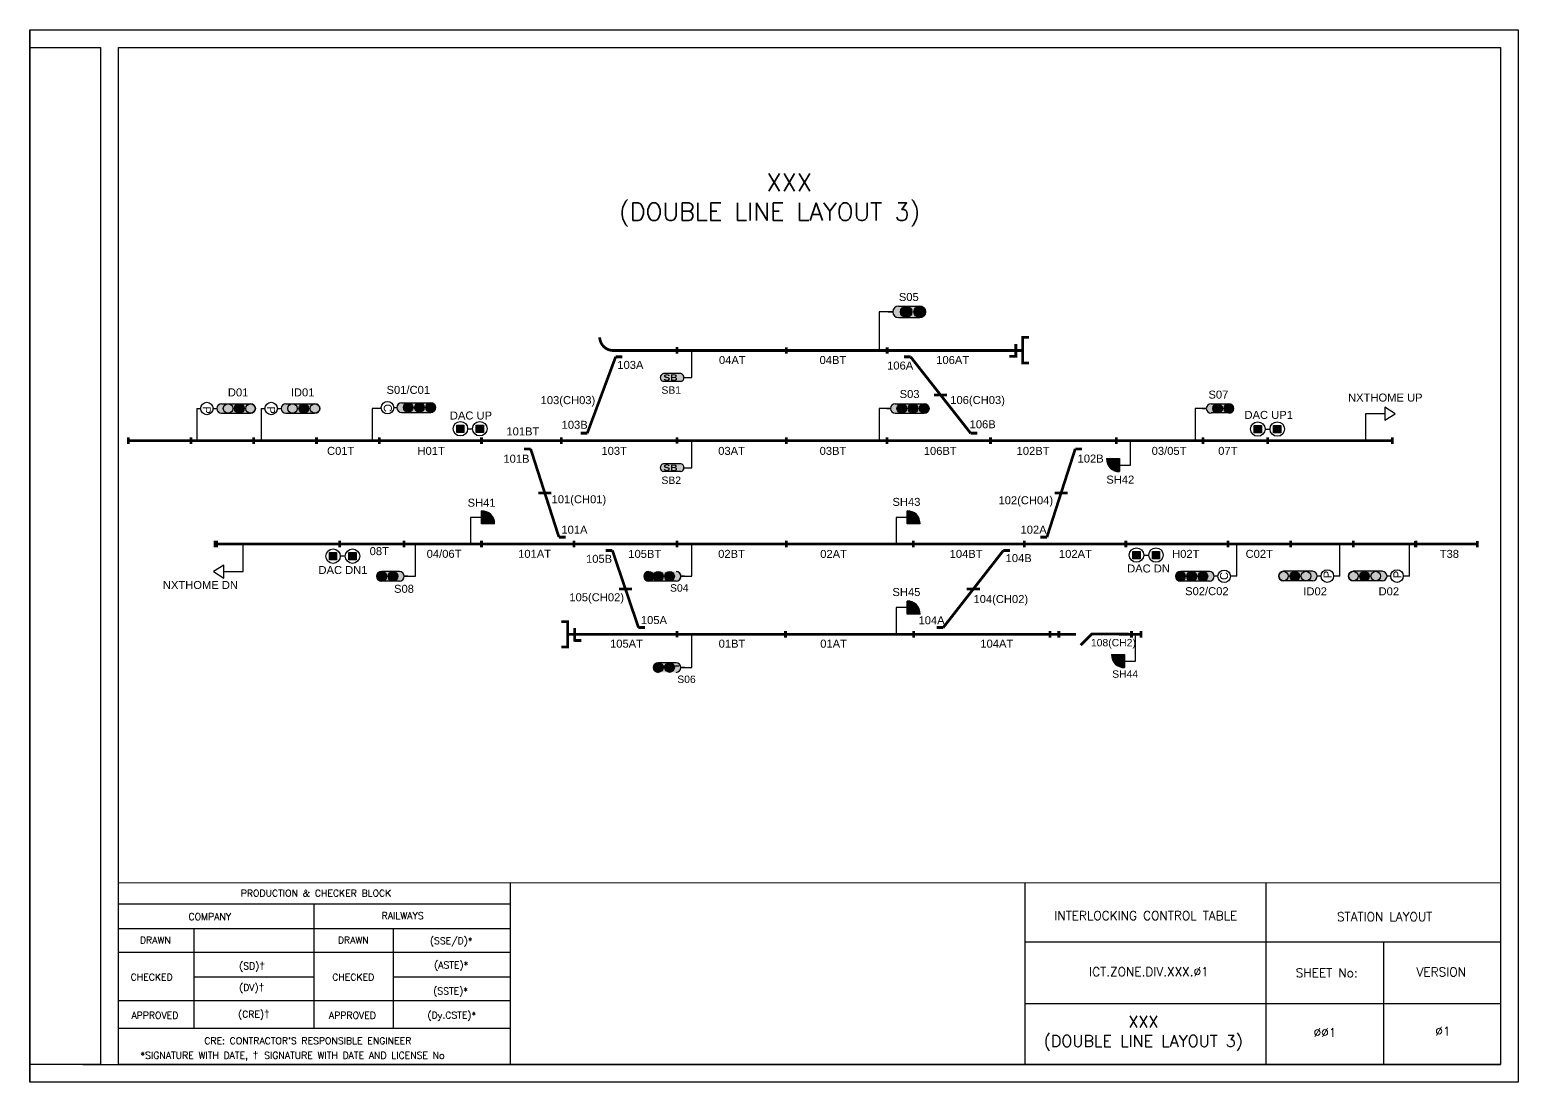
# Model space of a CAD drawing. Header units: inches. Extents: x -19 to 1640, y 39 to 741.
# Drawn here: x 1220.5 to 1640.5, y 439.5 to 736.5 of the extents above; entities that cross this region are included whole.
import ezdxf
from ezdxf.enums import TextEntityAlignment as Align

# ---------------------------------------------------------------- set-up
doc = ezdxf.new("R2010")
doc.units = ezdxf.units.IN
doc.header["$MEASUREMENT"] = 0
doc.layers.add('DIM', color=7, linetype='Continuous')
doc.styles.add('ARIAL', font='arial.ttf')
doc.styles.add('ROMANS', font='romans.shx', dxfattribs={"height": 2})

# ---------------------------------------------------------------- blocks, each defined once
blk = doc.blocks.new('A$C1B685902')
at = {"color": 7}
blk.add_line((0, 297), (0, 0), dxfattribs=at)
for points in [[(0, 297), (420, 297), (420, 0), (0, 0)], [(25, 292), (415, 292), (415, 5), (25, 5)]]:
    blk.add_lwpolyline(points, close=True, dxfattribs=at)
blk.add_lwpolyline([(0, 292), (20, 292), (20, 5), (0, 5)], dxfattribs=at)

msp = doc.modelspace()

# ---------------------------------------------------------------- hatches: boundary and pattern name
at = {"true_color": 0x000000}
h = msp.add_hatch(color=18, dxfattribs=at)
h.dxf.hatch_style = 1
h.paths.add_polyline_path([(1465.6, 658.55, 1), (1465.63, 655.3), (1471.62, 655.3, 1), (1471.6, 658.55)])
h = msp.add_hatch(color=1)
h.dxf.hatch_style = 1
h.paths.add_polyline_path([(1469.43, 656.92, 1), (1466.19, 656.92, 1)])
h = msp.add_hatch(color=2)
h.dxf.hatch_style = 1
h.paths.add_polyline_path([(1469.99, 656.92, 1), (1473.24, 656.92, 1)])
h = msp.add_hatch(color=256)
h.dxf.hatch_style = 1
h.paths.add_polyline_path([(1404.18, 637.28, 0.79433), (1404.18, 639.5), (1399.28, 639.5, 0.79433), (1399.28, 637.28)])
h = msp.add_hatch(color=18, dxfattribs=at)
h.dxf.hatch_style = 1
h.paths.add_polyline_path([(1274.61, 631, 1), (1274.63, 628.3), (1282.8, 628.3, 1), (1282.78, 631)])
h = msp.add_hatch(color=2)
h.dxf.hatch_style = 1
h.paths.add_polyline_path([(1275.1, 629.65, 1), (1277.81, 629.65, 1)])
h.paths.add_polyline_path([(1284.14, 629.65, 1), (1281.44, 629.65, 1)])
h = msp.add_hatch(color=3)
h.dxf.hatch_style = 1
h.paths.add_polyline_path([(1278.27, 629.65, 1), (1280.97, 629.65, 1)])
h = msp.add_hatch(color=18, dxfattribs=at)
h.dxf.hatch_style = 1
h.paths.add_polyline_path([(1292.79, 631, 1), (1292.81, 628.3), (1300.97, 628.3, 1), (1300.95, 631)])
h = msp.add_hatch(color=2)
h.dxf.hatch_style = 1
h.paths.add_polyline_path([(1293.28, 629.65, 1), (1295.98, 629.65, 1)])
h.paths.add_polyline_path([(1302.32, 629.65, 1), (1299.61, 629.65, 1)])
h = msp.add_hatch(color=3)
h.dxf.hatch_style = 1
h.paths.add_polyline_path([(1296.44, 629.65, 1), (1299.15, 629.65, 1)])
h = msp.add_hatch(color=18, dxfattribs=at)
h.dxf.hatch_style = 1
h.paths.add_polyline_path([(1325.43, 631.25, 1), (1325.46, 628.54), (1333.62, 628.54, 1), (1333.6, 631.25)])
h = msp.add_hatch(color=18, dxfattribs=at)
h.dxf.hatch_style = 1
h.paths.add_polyline_path([(1325.43, 631.25, 1), (1325.46, 628.54), (1333.62, 628.54, 1), (1333.6, 631.25)])
h = msp.add_hatch(color=2)
h.dxf.hatch_style = 1
h.paths.add_polyline_path([(1325.92, 629.9, 1), (1328.63, 629.9, 1)])
h.paths.add_polyline_path([(1334.96, 629.9, 1), (1332.26, 629.9, 1)])
h = msp.add_hatch(color=1)
h.dxf.hatch_style = 1
h.paths.add_polyline_path([(1325.92, 629.9, 1), (1328.63, 629.9, 1)])
h = msp.add_hatch(color=3)
h.dxf.hatch_style = 1
h.paths.add_polyline_path([(1329.09, 629.9, 1), (1331.8, 629.9, 1)])
h = msp.add_hatch(color=2)
h.dxf.hatch_style = 1
h.paths.add_polyline_path([(1329.09, 629.9, 1), (1331.8, 629.9, 1)])
h = msp.add_hatch(color=3)
h.dxf.hatch_style = 1
h.paths.add_polyline_path([(1332.26, 629.9, 1), (1334.96, 629.9, 1)])
h = msp.add_hatch(color=18, dxfattribs=at)
h.dxf.hatch_style = 1
h.paths.add_polyline_path([(1464.7, 631, 1), (1464.72, 628.3), (1472.89, 628.3, 1), (1472.87, 631)])
h = msp.add_hatch(color=1)
h.dxf.hatch_style = 1
h.paths.add_polyline_path([(1467.9, 629.65, 1), (1465.19, 629.65, 1)])
h = msp.add_hatch(color=2)
h.dxf.hatch_style = 1
h.paths.add_polyline_path([(1468.36, 629.65, 1), (1471.06, 629.65, 1)])
h = msp.add_hatch(color=3)
h.dxf.hatch_style = 1
h.paths.add_polyline_path([(1471.53, 629.65, 1), (1474.23, 629.65, 1)])
h = msp.add_hatch(color=18, dxfattribs=at)
h.dxf.hatch_style = 1
h.paths.add_polyline_path([(1553.82, 631, 1), (1553.84, 628.3), (1558.84, 628.3, 1), (1558.82, 631)])
h = msp.add_hatch(color=1)
h.dxf.hatch_style = 1
h.paths.add_polyline_path([(1557.01, 629.65, 1), (1554.3, 629.65, 1)])
h = msp.add_hatch(color=3)
h.dxf.hatch_style = 1
h.paths.add_polyline_path([(1557.47, 629.65, 1), (1560.18, 629.65, 1)])
h = msp.add_hatch(color=5)
h.dxf.hatch_style = 1
h.paths.add_polyline_path([(1343.01, 622.91), (1343.01, 624.97), (1340.97, 624.97), (1340.97, 622.91)])
h = msp.add_hatch(color=5)
h.dxf.hatch_style = 1
h.paths.add_polyline_path([(1348.5, 622.91), (1348.5, 624.97), (1346.46, 624.97), (1346.46, 622.91)])
h = msp.add_hatch(color=5)
h.dxf.hatch_style = 1
h.paths.add_polyline_path([(1568.02, 622.82), (1568.02, 624.88), (1565.98, 624.88), (1565.98, 622.82)])
h = msp.add_hatch(color=5)
h.dxf.hatch_style = 1
h.paths.add_polyline_path([(1573.51, 622.82), (1573.51, 624.88), (1571.47, 624.88), (1571.47, 622.82)])
h = msp.add_hatch(color=256)
h.dxf.hatch_style = 1
h.paths.add_polyline_path([(1404.18, 611.83, 0.79433), (1404.18, 614.05), (1399.28, 614.05, 0.79433), (1399.28, 611.83)])
h = msp.add_hatch(color=256)
h.dxf.hatch_style = 1
h.paths.add_polyline_path([(1524.34, 615.51, 0.432111), (1527.99, 611.84), (1527.99, 615.51)])
h = msp.add_hatch(color=2)
h.dxf.hatch_style = 1
h.paths.add_polyline_path([(1526.15, 613.89, 1), (1524.93, 613.89, 1)])
h = msp.add_hatch(color=2)
h.dxf.hatch_style = 1
h.paths.add_polyline_path([(1527.71, 614.28, 1), (1526.49, 614.28, 1)])
h = msp.add_hatch(color=2)
h.dxf.hatch_style = 1
h.paths.add_polyline_path([(1527.71, 612.75, 1), (1526.49, 612.75, 1)])
h = msp.add_hatch(color=256)
h.dxf.hatch_style = 1
h.paths.add_polyline_path([(1351.64, 597.09, 0.432111), (1347.98, 600.76), (1347.98, 597.09)])
h = msp.add_hatch(color=256)
h.dxf.hatch_style = 1
h.paths.add_polyline_path([(1471.73, 597.09, 0.432111), (1468.08, 600.76), (1468.08, 597.09)])
h = msp.add_hatch(color=2)
h.dxf.hatch_style = 1
h.paths.add_polyline_path([(1349.49, 599.86, 1), (1348.27, 599.86, 1)])
h = msp.add_hatch(color=2)
h.dxf.hatch_style = 1
h.paths.add_polyline_path([(1349.49, 598.32, 1), (1348.27, 598.32, 1)])
h = msp.add_hatch(color=2)
h.dxf.hatch_style = 1
h.paths.add_polyline_path([(1351.05, 598.71, 1), (1349.83, 598.71, 1)])
h = msp.add_hatch(color=2)
h.dxf.hatch_style = 1
h.paths.add_polyline_path([(1469.58, 599.85, 1), (1468.36, 599.85, 1)])
h = msp.add_hatch(color=2)
h.dxf.hatch_style = 1
h.paths.add_polyline_path([(1469.58, 598.31, 1), (1468.36, 598.31, 1)])
h = msp.add_hatch(color=2)
h.dxf.hatch_style = 1
h.paths.add_polyline_path([(1471.14, 598.71, 1), (1469.92, 598.71, 1)])
h = msp.add_hatch(color=5)
h.dxf.hatch_style = 1
h.paths.add_polyline_path([(1305.04, 589.01), (1305.04, 586.95), (1307.08, 586.95), (1307.08, 589.01)])
h = msp.add_hatch(color=5)
h.dxf.hatch_style = 1
h.paths.add_polyline_path([(1310.54, 589.01), (1310.54, 586.95), (1312.58, 586.95), (1312.58, 589.01)])
h = msp.add_hatch(color=5)
h.dxf.hatch_style = 1
h.paths.add_polyline_path([(1531.76, 589.3), (1531.76, 587.25), (1533.8, 587.25), (1533.8, 589.3)])
h = msp.add_hatch(color=5)
h.dxf.hatch_style = 1
h.paths.add_polyline_path([(1537.26, 589.3), (1537.26, 587.25), (1539.3, 587.25), (1539.3, 589.3)])
h = msp.add_hatch(color=18, dxfattribs=at)
h.dxf.hatch_style = 1
h.paths.add_polyline_path([(1324.81, 580.94, 1), (1324.79, 583.65), (1319.79, 583.65, 1), (1319.81, 580.94)])
h = msp.add_hatch(color=3)
h.dxf.hatch_style = 1
h.paths.add_polyline_path([(1321.15, 582.29, 1), (1318.44, 582.29, 1)])
h = msp.add_hatch(color=1)
h.dxf.hatch_style = 1
h.paths.add_polyline_path([(1321.61, 582.29, 1), (1324.32, 582.29, 1)])
h = msp.add_hatch(color=18, dxfattribs=at)
h.dxf.hatch_style = 1
h.paths.add_polyline_path([(1395.17, 580.94, -1), (1395.19, 583.65), (1403.36, 583.65, -1), (1403.33, 580.94)])
h = msp.add_hatch(color=3)
h.dxf.hatch_style = 1
h.paths.add_polyline_path([(1396.53, 582.29, 1), (1393.83, 582.29, 1)])
h = msp.add_hatch(color=2)
h.dxf.hatch_style = 1
h.paths.add_polyline_path([(1399.2, 582.29, 1), (1396.5, 582.29, 1)])
h = msp.add_hatch(color=1)
h.dxf.hatch_style = 1
h.paths.add_polyline_path([(1399.66, 582.29, 1), (1402.37, 582.29, 1)])
h = msp.add_hatch(color=18, dxfattribs=at)
h.dxf.hatch_style = 1
h.paths.add_polyline_path([(1553.36, 580.94, 1), (1553.34, 583.65), (1545.17, 583.65, 1), (1545.2, 580.94)])
h = msp.add_hatch(color=2)
h.dxf.hatch_style = 1
h.paths.add_polyline_path([(1552.87, 582.29, 1), (1550.17, 582.29, 1)])
h.paths.add_polyline_path([(1543.83, 582.29, 1), (1546.54, 582.29, 1)])
h = msp.add_hatch(color=18, dxfattribs=at)
h.dxf.hatch_style = 1
h.paths.add_polyline_path([(1553.36, 580.94, 1), (1553.34, 583.65), (1545.17, 583.65, 1), (1545.2, 580.94)])
h = msp.add_hatch(color=3)
h.dxf.hatch_style = 1
h.paths.add_polyline_path([(1546.54, 582.29, 1), (1543.83, 582.29, 1)])
h = msp.add_hatch(color=3)
h.dxf.hatch_style = 1
h.paths.add_polyline_path([(1549.71, 582.29, 1), (1547, 582.29, 1)])
h = msp.add_hatch(color=2)
h.dxf.hatch_style = 1
h.paths.add_polyline_path([(1549.71, 582.29, 1), (1547, 582.29, 1)])
h = msp.add_hatch(color=1)
h.dxf.hatch_style = 1
h.paths.add_polyline_path([(1552.87, 582.29, 1), (1550.17, 582.29, 1)])
h = msp.add_hatch(color=18, dxfattribs=at)
h.dxf.hatch_style = 1
h.paths.add_polyline_path([(1582.45, 581.01, 1), (1582.43, 583.71), (1574.26, 583.71, 1), (1574.28, 581.01)])
h = msp.add_hatch(color=2)
h.dxf.hatch_style = 1
h.paths.add_polyline_path([(1581.96, 582.36, 1), (1579.25, 582.36, 1)])
h.paths.add_polyline_path([(1572.92, 582.36, 1), (1575.62, 582.36, 1)])
h = msp.add_hatch(color=3)
h.dxf.hatch_style = 1
h.paths.add_polyline_path([(1578.79, 582.36, 1), (1576.09, 582.36, 1)])
h = msp.add_hatch(color=18, dxfattribs=at)
h.dxf.hatch_style = 1
h.paths.add_polyline_path([(1602.13, 581.01, 1), (1602.11, 583.71), (1593.94, 583.71, 1), (1593.96, 581.01)])
h = msp.add_hatch(color=2)
h.dxf.hatch_style = 1
h.paths.add_polyline_path([(1601.64, 582.36, 1), (1598.93, 582.36, 1)])
h.paths.add_polyline_path([(1592.6, 582.36, 1), (1595.3, 582.36, 1)])
h = msp.add_hatch(color=3)
h.dxf.hatch_style = 1
h.paths.add_polyline_path([(1598.47, 582.36, 1), (1595.77, 582.36, 1)])
h = msp.add_hatch(color=256)
h.dxf.hatch_style = 1
h.paths.add_polyline_path([(1471.73, 571.63, 0.432111), (1468.08, 575.31), (1468.08, 571.63)])
h = msp.add_hatch(color=2)
h.dxf.hatch_style = 1
h.paths.add_polyline_path([(1469.58, 574.4, 1), (1468.36, 574.4, 1)])
h = msp.add_hatch(color=2)
h.dxf.hatch_style = 1
h.paths.add_polyline_path([(1469.58, 572.86, 1), (1468.36, 572.86, 1)])
h = msp.add_hatch(color=2)
h.dxf.hatch_style = 1
h.paths.add_polyline_path([(1471.14, 573.26, 1), (1469.92, 573.26, 1)])
h = msp.add_hatch(color=256)
h.dxf.hatch_style = 1
h.paths.add_polyline_path([(1525.74, 560.22, 0.432111), (1529.4, 556.55), (1529.4, 560.22)])
h = msp.add_hatch(color=2)
h.dxf.hatch_style = 1
h.paths.add_polyline_path([(1527.56, 558.6, 1), (1526.34, 558.6, 1)])
h = msp.add_hatch(color=2)
h.dxf.hatch_style = 1
h.paths.add_polyline_path([(1529.12, 558.99, 1), (1527.89, 558.99, 1)])
h = msp.add_hatch(color=18, dxfattribs=at)
h.dxf.hatch_style = 1
h.paths.add_polyline_path([(1402.86, 555.19, 1), (1402.84, 557.89), (1397.84, 557.89, 1), (1397.86, 555.19)])
h = msp.add_hatch(color=2)
h.dxf.hatch_style = 1
h.paths.add_polyline_path([(1399.2, 556.54, 1), (1396.49, 556.54, 1)])
h = msp.add_hatch(color=1)
h.dxf.hatch_style = 1
h.paths.add_polyline_path([(1399.66, 556.54, 1), (1402.37, 556.54, 1)])
h = msp.add_hatch(color=2)
h.dxf.hatch_style = 1
h.paths.add_polyline_path([(1529.12, 557.46, 1), (1527.89, 557.46, 1)])

# ---------------------------------------------------------------- linework, layer by layer
at = {"color": 5}
for p, q in [((1463.99, 656.92), (1460.21, 656.92)), ((1460.21, 656.92), (1460.21, 646.01)), ((1462.73, 656.92), (1463.99, 656.92)), ((1407.35, 638.39), (1407.35, 646.01)), ((1405.07, 638.39), (1407.35, 638.39)), ((1602.88, 630.04), (1602.88, 626.33)), ((1605.8, 628.19), (1602.88, 630.04)), ((1267.62, 629.65), (1267.62, 620.56)), ((1267.62, 629.65), (1268.68, 629.65)), ((1272.22, 629.65), (1273.27, 629.65)), ((1285.8, 629.65), (1285.8, 620.56)), ((1285.8, 629.65), (1286.85, 629.65)), ((1290.39, 629.65), (1291.44, 629.65)), ((1319.69, 629.65), (1317.07, 629.65)), ((1319.69, 629.65), (1317.07, 629.65)), ((1317.07, 629.65), (1317.07, 620.56)), ((1317.07, 628.13), (1317.07, 620.56)), ((1323.21, 629.9), (1324.09, 629.9)), ((1323.21, 629.9), (1324.09, 629.9)), ((1463.36, 629.65), (1460.21, 629.65)), ((1460.21, 629.65), (1460.21, 620.56)), ((1462.31, 629.65), (1463.36, 629.65)), ((1552.47, 629.65), (1549.33, 629.65)), ((1549.33, 629.65), (1549.33, 620.56)), ((1551.42, 629.65), (1552.47, 629.65)), ((1602.88, 628.19), (1597.42, 628.19)), ((1597.42, 628.19), (1597.42, 620.56)), ((1602.88, 626.33), (1605.8, 628.19)), ((1344.03, 623.94), (1345.44, 623.94)), ((1569.04, 623.85), (1570.45, 623.85)), ((1407.35, 612.94), (1407.35, 620.56)), ((1531.1, 613.68), (1531.1, 620.56)), ((1527.99, 613.68), (1531.1, 613.68)), ((1405.07, 612.94), (1407.35, 612.94)), ((1344.88, 598.93), (1344.88, 591.38)), ((1347.98, 598.93), (1344.88, 598.93)), ((1464.97, 598.92), (1464.97, 591.38)), ((1468.08, 598.92), (1464.97, 598.92)), ((1280.73, 583.62), (1280.73, 591.24)), ((1329.3, 582.29), (1329.3, 591.38)), ((1407.35, 583.76), (1407.35, 591.38)), ((1407.35, 582.29), (1407.35, 591.38)), ((1534.82, 588.28), (1536.24, 588.28)), ((1561.07, 582.29), (1561.07, 591.38)), ((1561.07, 582.29), (1561.07, 591.38)), ((1590.15, 582.36), (1590.15, 591.45)), ((1609.83, 582.29), (1609.83, 591.38)), ((1275.27, 585.47), (1272.35, 583.62)), ((1275.27, 581.76), (1275.27, 585.47)), ((1309.52, 587.98), (1308.1, 587.98)), ((1272.35, 583.62), (1275.27, 581.76)), ((1275.27, 583.62), (1280.73, 583.62)), ((1326.15, 582.29), (1329.3, 582.29)), ((1327.2, 582.29), (1326.15, 582.29)), ((1404.2, 582.29), (1407.35, 582.29)), ((1405.25, 582.29), (1404.2, 582.29)), ((1555.76, 582.29), (1554.7, 582.29)), ((1555.76, 582.29), (1554.7, 582.29)), ((1561.07, 582.29), (1559.3, 582.29)), ((1584.84, 582.36), (1583.79, 582.36)), ((1590.15, 582.36), (1588.38, 582.36)), ((1604.52, 582.36), (1603.47, 582.36)), ((1609.83, 582.36), (1608.06, 582.36)), ((1464.97, 573.47), (1464.97, 565.93)), ((1468.08, 573.47), (1464.97, 573.47)), ((1407.35, 556.54), (1407.35, 565.63)), ((1532.51, 558.39), (1532.51, 565.93)), ((1404.2, 556.54), (1407.35, 556.54)), ((1405.25, 556.54), (1404.2, 556.54)), ((1529.4, 558.39), (1532.51, 558.39))]:
    msp.add_line(p, q, dxfattribs=at)
for p, q in [((1465.6, 658.55), (1471.62, 658.55)), ((1465.6, 655.3), (1471.62, 655.3)), ((1404.18, 639.5), (1399.28, 639.5)), ((1404.18, 637.28), (1399.28, 637.28)), ((1274.61, 631), (1282.8, 631)), ((1292.79, 631), (1300.97, 631)), ((1325.43, 631.25), (1333.62, 631.25)), ((1325.43, 631.25), (1333.62, 631.25)), ((1464.7, 631), (1472.89, 631)), ((1553.82, 631), (1558.84, 631)), ((1274.61, 628.3), (1282.8, 628.3)), ((1292.79, 628.3), (1300.97, 628.3)), ((1325.43, 628.54), (1333.62, 628.54)), ((1325.43, 628.54), (1333.62, 628.54)), ((1464.7, 628.3), (1472.89, 628.3)), ((1553.82, 628.52), (1558.84, 628.52)), ((1404.18, 614.05), (1399.28, 614.05)), ((1524.34, 615.51), (1527.99, 615.51)), ((1527.99, 615.51), (1527.99, 611.84)), ((1404.18, 611.83), (1399.28, 611.83)), ((1347.98, 597.09), (1347.98, 600.76)), ((1468.08, 597.09), (1468.08, 600.76)), ((1351.64, 597.09), (1347.98, 597.09)), ((1471.73, 597.09), (1468.08, 597.09)), ((1324.81, 583.65), (1319.79, 583.65)), ((1324.81, 580.94), (1319.79, 580.94)), ((1402.86, 580.94), (1394.67, 580.94)), ((1553.36, 583.65), (1545.17, 583.65)), ((1553.36, 583.65), (1545.17, 583.65)), ((1553.36, 580.94), (1545.17, 580.94)), ((1553.36, 580.94), (1545.17, 580.94)), ((1582.45, 583.71), (1574.26, 583.71)), ((1582.45, 581.01), (1574.26, 581.01)), ((1602.13, 583.71), (1593.94, 583.71)), ((1602.13, 581.01), (1593.94, 581.01)), ((1468.08, 571.63), (1468.08, 575.31)), ((1471.73, 571.63), (1468.08, 571.63)), ((1525.74, 560.22), (1529.4, 560.22)), ((1529.4, 560.22), (1529.4, 556.55)), ((1402.86, 557.89), (1397.84, 557.89)), ((1403.6, 556.93), (1399.42, 556.93)), ((1245.49, 495.8), (1635.47, 495.88)), ((1356.08, 495.88), (1356.08, 444.53)), ((1278.72, 489.82), (1245.47, 489.82)), ((1356.08, 489.81), (1278.72, 489.82)), ((1300.68, 489.82), (1300.68, 454.72)), ((1278.72, 482.78), (1245.47, 482.78)), ((1266.92, 454.73), (1266.92, 482.78)), ((1356.08, 482.77), (1278.72, 482.78)), ((1323.12, 454.72), (1323.12, 482.78)), ((1602.51, 479.15), (1602.51, 444.53)), ((1278.72, 476.11), (1245.47, 476.11)), ((1356.08, 476.11), (1278.72, 476.11)), ((1300.68, 469.13), (1266.92, 469.13)), ((1287.38, 468.98), (1287.38, 468.98)), ((1356.08, 469.13), (1323.12, 469.13)), ((1278.72, 462.47), (1245.47, 462.47)), ((1356.08, 462.46), (1278.72, 462.47)), ((1278.72, 454.72), (1245.47, 454.73)), ((1356.08, 454.72), (1278.72, 454.72))]:
    msp.add_line(p, q)
at = {"lineweight": -2}
for p, q in [((1501.32, 444.81), (1501.32, 495.88)), ((1501.32, 479.15), (1635.28, 479.15)), ((1501.32, 461.7), (1635.47, 461.7))]:
    msp.add_line(p, q, dxfattribs=at)
at = {"linetype": 'Continuous', "lineweight": -2}
for p, q in [((1569.4, 444.81), (1569.4, 495.88)), ((1235.47, 444.53), (1517.47, 444.53)), ((1235.47, 444.53), (1635.47, 444.53))]:
    msp.add_line(p, q, dxfattribs=at)
at = {"color": 5, "const_width": 0.774}
msp.add_lwpolyline([(1384.9, 646.01, -0.381023), (1381.31, 649.71, -1.188968)], format="xyb", dxfattribs=at)
for points in [[(1403.14, 645.13), (1403.14, 646.98)], [(1433.98, 646.94), (1433.98, 645.09)], [(1462.43, 646.94), (1462.43, 645.09)], [(1498.73, 647.89), (1498.73, 643.99)], [(1502.47, 649.7), (1500.59, 649.7)], [(1500.65, 650.09), (1500.65, 642.14)], [(1385.82, 644.24), (1377.8, 622.68)], [(1384.9, 646.01), (1500.65, 646.01)], [(1385.82, 644.24), (1387.69, 644.24)], [(1469.02, 644.24), (1467.15, 644.24)], [(1469.02, 644.24), (1485.98, 622.68)], [(1498.73, 644.38), (1496.85, 644.38)], [(1502.47, 642.52), (1500.59, 642.52)], [(1475.66, 633.46), (1479.35, 633.46)], [(1248.31, 621.48), (1248.31, 619.63)], [(1266.01, 621.48), (1266.01, 619.63)], [(1283.7, 621.48), (1283.7, 619.63)], [(1301.4, 621.48), (1301.4, 619.63)], [(1319.1, 621.48), (1319.1, 619.63)], [(1347.96, 621.48), (1347.96, 619.63)], [(1370.51, 621.48), (1370.51, 619.63)], [(1377.8, 622.68), (1375.93, 622.68)], [(1403.14, 619.68), (1403.14, 621.53)], [(1433.98, 621.48), (1433.98, 619.63)], [(1462.41, 621.48), (1462.41, 619.63)], [(1485.98, 622.68), (1487.85, 622.68)], [(1491.58, 621.48), (1491.58, 619.63)], [(1527.09, 621.48), (1527.09, 619.63)], [(1551.54, 621.48), (1551.54, 619.63)], [(1569.81, 621.48), (1569.81, 619.63)], [(1604.95, 621.48), (1604.95, 619.63)], [(1248.31, 620.56), (1604.95, 620.56)], [(1361.82, 618.25), (1359.95, 618.25)], [(1369.81, 593.35), (1361.82, 618.25)], [(1507.5, 593.35), (1515.49, 618.25)], [(1515.49, 618.25), (1517.36, 618.25)], [(1367.67, 605.8), (1363.97, 605.8)], [(1509.65, 605.8), (1513.34, 605.8)], [(1272.79, 590.46), (1272.79, 592.31)], [(1273.2, 592.31), (1273.2, 590.46)], [(1307.94, 592.31), (1307.94, 590.46)], [(1326.06, 592.31), (1326.06, 590.46)], [(1347.96, 590.46), (1347.96, 592.31)], [(1347.98, 592.31), (1347.98, 590.46)], [(1369.81, 593.35), (1371.69, 593.35)], [(1374.04, 592.31), (1374.04, 590.46)], [(1403.14, 590.5), (1403.14, 592.35)], [(1433.98, 590.46), (1433.98, 592.31)], [(1469.81, 592.31), (1469.81, 590.46)], [(1501.14, 592.31), (1501.14, 590.46)], [(1507.5, 593.35), (1505.63, 593.35)], [(1529.71, 592.31), (1529.71, 590.46)], [(1529.81, 590.46), (1529.81, 592.31)], [(1558.57, 592.31), (1558.57, 590.46)], [(1576.27, 592.31), (1576.27, 590.46)], [(1593.97, 592.31), (1593.97, 590.45)], [(1611.45, 590.45), (1611.45, 592.3)], [(1611.67, 592.31), (1611.67, 590.45)], [(1628.92, 592.3), (1628.92, 590.45)], [(1272.79, 591.38), (1629.15, 591.38)], [(1384.89, 589.58), (1383.02, 589.58)], [(1392.25, 567.85), (1384.89, 589.58)], [(1478.26, 567.85), (1495.22, 589.58)], [(1495.22, 589.58), (1497.09, 589.58)], [(1390.42, 578.71), (1386.72, 578.71)], [(1484.89, 578.71), (1488.58, 578.71)], [(1370.48, 569.52), (1372.36, 569.52)], [(1372.3, 569.91), (1372.3, 561.95)], [(1374.22, 567.71), (1374.22, 563.81)], [(1392.25, 567.85), (1394.12, 567.85)], [(1403.14, 565.05), (1403.14, 566.9)], [(1433.74, 565), (1433.74, 566.85)], [(1469.87, 565), (1469.87, 566.85)], [(1478.26, 567.85), (1476.38, 567.85)], [(1508.39, 566.85), (1508.39, 565)], [(1510.87, 566.85), (1510.87, 565)], [(1531.36, 566.85), (1531.36, 565)], [(1534.02, 566.86), (1534.02, 565.01)], [(1372.3, 565.93), (1515.74, 565.93)], [(1374.22, 564.19), (1376.1, 564.19)], [(1517.03, 562.88), (1520.31, 566.16)], [(1520.05, 566.04), (1534.02, 565.93)], [(1370.48, 562.34), (1372.36, 562.34)]]:
    msp.add_lwpolyline(points, dxfattribs=at)
at = {"color": 5}
for points in [[(1340.97, 624.97), (1343.01, 624.97), (1343.01, 622.91), (1340.97, 622.91)], [(1346.46, 624.97), (1348.5, 624.97), (1348.5, 622.91), (1346.46, 622.91)], [(1565.98, 624.88), (1568.02, 624.88), (1568.02, 622.82), (1565.98, 622.82)], [(1571.47, 624.88), (1573.51, 624.88), (1573.51, 622.82), (1571.47, 622.82)], [(1307.08, 586.95), (1305.04, 586.95), (1305.04, 589.01), (1307.08, 589.01)], [(1312.58, 586.95), (1310.54, 586.95), (1310.54, 589.01), (1312.58, 589.01)], [(1533.8, 587.25), (1531.76, 587.25), (1531.76, 589.3), (1533.8, 589.3)], [(1539.3, 587.25), (1537.26, 587.25), (1537.26, 589.3), (1539.3, 589.3)]]:
    msp.add_lwpolyline(points, close=True, dxfattribs=at)
at = {"color": 1}
for centre, radius in [((1467.81, 656.92), 1.62), ((1327.28, 629.9), 1.35), ((1466.54, 629.65), 1.35), ((1555.66, 629.65), 1.35), ((1322.97, 582.29), 1.35), ((1401.02, 582.29), 1.35), ((1551.52, 582.29), 1.35), ((1401.02, 556.54), 1.35)]:
    msp.add_circle(centre, radius, dxfattribs=at)
at = {"color": 2}
for centre, radius in [((1471.61, 656.92), 1.62), ((1276.45, 629.65), 1.35), ((1282.79, 629.65), 1.35), ((1294.63, 629.65), 1.35), ((1300.96, 629.65), 1.35), ((1327.28, 629.9), 1.35), ((1330.44, 629.9), 1.35), ((1333.61, 629.9), 1.35), ((1469.71, 629.65), 1.35), ((1525.54, 613.89), 0.611), ((1527.1, 614.28), 0.611), ((1527.1, 612.75), 0.611), ((1348.88, 599.86), 0.611), ((1348.88, 598.32), 0.611), ((1350.44, 598.71), 0.611), ((1468.97, 599.85), 0.611), ((1468.97, 598.31), 0.611), ((1470.53, 598.71), 0.611), ((1397.85, 582.29), 1.35), ((1545.18, 582.29), 1.35), ((1548.35, 582.29), 1.35), ((1551.52, 582.29), 1.35), ((1574.27, 582.36), 1.35), ((1580.61, 582.36), 1.35), ((1593.95, 582.36), 1.35), ((1600.29, 582.36), 1.35), ((1468.97, 574.4), 0.611), ((1468.97, 572.86), 0.611), ((1470.53, 573.26), 0.611), ((1526.95, 558.6), 0.611), ((1528.51, 558.99), 0.611), ((1397.85, 556.54), 1.35), ((1528.51, 557.46), 0.611)]:
    msp.add_circle(centre, radius, dxfattribs=at)
at = {"color": 5}
for centre, radius in [((1270.45, 629.65), 1.77), ((1288.62, 629.65), 1.77), ((1321.44, 629.9), 1.77), ((1341.99, 623.94), 2.04), ((1347.48, 623.94), 2.04), ((1567, 623.85), 2.04), ((1572.49, 623.85), 2.04), ((1306.06, 587.98), 2.04), ((1311.56, 587.98), 2.04), ((1532.78, 588.28), 2.04), ((1538.28, 588.28), 2.04), ((1557.53, 582.29), 1.77), ((1586.61, 582.36), 1.77), ((1606.29, 582.36), 1.77)]:
    msp.add_circle(centre, radius, dxfattribs=at)
at = {"color": 3}
for centre in [(1279.62, 629.65), (1297.8, 629.65), (1330.44, 629.9), (1333.61, 629.9), (1472.88, 629.65), (1558.83, 629.65), (1319.8, 582.29), (1395.18, 582.29), (1545.18, 582.29), (1548.35, 582.29), (1577.44, 582.36), (1597.12, 582.36)]:
    msp.add_circle(centre, 1.35, dxfattribs=at)
for centre, radius, start, end in [((1465.61, 656.92), 1.62, 90.4377, 269.5623), ((1471.61, 656.92), 1.62, 270.4377, 89.5623), ((1399.54, 638.39), 1.14, 103.0777, 256.9223), ((1403.93, 638.39), 1.14, 283.0777, 76.9223), ((1274.62, 629.65), 1.35, 90.4377, 269.5623), ((1282.79, 629.65), 1.35, 270.4377, 89.5623), ((1292.8, 629.65), 1.35, 90.4377, 269.5623), ((1300.96, 629.65), 1.35, 270.4377, 89.5623), ((1325.44, 629.9), 1.35, 90.4377, 269.5623), ((1325.44, 629.9), 1.35, 90.4377, 269.5623), ((1333.61, 629.9), 1.35, 270.4377, 89.5623), ((1333.61, 629.9), 1.35, 270.4377, 89.5623), ((1464.71, 629.65), 1.35, 90.4377, 269.5623), ((1472.88, 629.65), 1.35, 270.4377, 89.5623), ((1553.83, 629.65), 1.35, 90.4377, 269.5623), ((1558.83, 629.65), 1.35, 270.4377, 89.5623), ((1399.54, 612.94), 1.14, 103.0777, 256.9223), ((1403.93, 612.94), 1.14, 283.0777, 76.9223), ((1527.89, 615.4), 3.56, 178.1004, 271.5793), ((1348.08, 597.21), 3.56, 358.1004, 91.5793), ((1468.18, 597.2), 3.56, 358.1004, 91.5793), ((1319.8, 582.29), 1.35, 90.4377, 269.5623), ((1324.8, 582.29), 1.35, 270.4377, 89.5623), ((1395.18, 582.29), 1.35, 90.4377, 269.5623), ((1402.85, 582.29), 1.35, 270.4377, 89.5623), ((1545.18, 582.29), 1.35, 90.4377, 269.5623), ((1545.18, 582.29), 1.35, 90.4377, 269.5623), ((1553.35, 582.29), 1.35, 270.4377, 89.5623), ((1553.35, 582.29), 1.35, 270.4377, 89.5623), ((1574.27, 582.36), 1.35, 90.4377, 269.5623), ((1582.44, 582.36), 1.35, 270.4377, 89.5623), ((1593.95, 582.36), 1.35, 90.4377, 269.5623), ((1602.12, 582.36), 1.35, 270.4377, 89.5623), ((1468.18, 571.75), 3.56, 358.1004, 91.5793), ((1529.3, 560.11), 3.56, 178.1004, 271.5793), ((1397.85, 556.54), 1.35, 90.4377, 269.5623), ((1402.85, 556.54), 1.35, 270.4377, 89.5623)]:
    msp.add_arc(centre, radius, start, end)

# ---------------------------------------------------------------- block references
msp.add_blockref('A$C1B685902', (1220.49, 439.53))

# ---------------------------------------------------------------- texts
at = {"style": 'ROMANS'}
for s, p in [('PRODUCTION & CHECKER BLOCK', (1301.26, 492.88)), ('COMPANY', (1271.29, 486.26)), ('RAILWAYS', (1325.71, 486.52)), ('DRAWN', (1255.94, 479.64)), ('DRAWN', (1311.8, 479.64)), ('(SSE/D)*', (1339.41, 479.44)), ('(ASTE)*', (1339.41, 472.61)), ('CHECKED', (1254.89, 469.19)), ('CHECKED', (1311.76, 469.19)), ('(SSTE)*', (1339.24, 465.28)), ('APPROVED', (1255.79, 458.39)), ('APPROVED', (1311.53, 458.39)), ('(Dy.CSTE)*', (1339.58, 458.46)), ("CRE: CONTRACTOR'S RESPONSIBLE ENGINEER", (1298.95, 451.23))]:
    msp.add_text(s, height=1.92, dxfattribs=at).set_placement(p, align=Align.MIDDLE_CENTER)
at = {"lineweight": -2, "style": 'ROMANS'}
for s, p in [('INTERLOCKING CONTROL TABLE', (1535.4, 486.55)), ('STATION LAYOUT', (1602.79, 486.23)), ('ICT.ZONE.DIV.XXX.Ø1', (1536.29, 470.71)), ('SHEET No:', (1586.46, 470.41)), ('VERSION', (1618.77, 470.64)), ('ØØ1 ', (1586.81, 453.55)), ('Ø1', (1619.23, 453.92))]:
    msp.add_text(s, height=2.5, dxfattribs=at).set_placement(p, align=Align.MIDDLE_CENTER)
at = {"color": 7, "insert": (1363.76, 696), "char_height": 4.993, "width": 142.1179, "attachment_point": 1, "style": 'ROMANS'}
msp.add_mtext('\\pi64.63937;XXX\\P\\pi23.03106;(DOUBLE LINE LAYOUT 3)', dxfattribs=at)
at = {"char_height": 1.92, "attachment_point": 1, "style": 'ROMANS'}
for s, width, insert in [('(SD){\\fArial|b0|i0|c0|p34;\\H1.08333x;†}', 8.1172, (1279.57, 473.44)), ('(DV){\\fArial|b0|i0|c0|p34;\\H1.08333x;†}', 8.1172, (1279.57, 467.39)), ('(CRE){\\fArial|b0|i0|c0|p34;\\H1.08333x;†}', 8.1172, (1279.28, 459.85)), ('\\pi-5.76,l9.6,t9.6;*SIGNATURE WITH DATE, {\\fArial|b0|i0|c0|p34;\\H1.08333x;†  }SIGNATURE WITH DATE AND LICENSE No', 104.6362, (1247.87, 448.25))]:
    msp.add_mtext_dynamic_manual_height_columns(s, width=width, gutter_width=12.5, heights=[0], dxfattribs=dict(at, insert=insert))
at = {"insert": (1534.7, 458.31), "char_height": 3.3, "width": 68.7221, "attachment_point": 2, "style": 'ROMANS'}
msp.add_mtext('XXX\\P(DOUBLE LINE LAYOUT 3)', dxfattribs=at)
at = {"layer": 'DIM', "color": 5, "line_spacing_factor": 0.9, "style": 'ARIAL'}
for s, insert, char_height, width, attachment_point in [('\\pi3.7307;S05', (1461.99, 662.25), 2.2575, 12.8049, 1), ('\\pi0.59685;103A', (1385.69, 643.08), 2.2575, 8.2203, 1), ('\\pi0.43824;04AT', (1414.53, 644.46), 2.2575, 8.2203, 1), ('\\pi0.43824;04BT', (1442.91, 644.46), 2.2575, 8.2203, 1), ('\\pi0.59685;106A', (1461.81, 642.9), 2.2575, 8.2203, 1), ('\\pi-0.33249;106AT', (1476.6, 644.46), 2.2575, 8.2203, 1), ('\\pi4.78867;ID01', (1289.37, 635.33), 2.2575, 15.3658, 1), ('\\pi0.62626;S01/C01', (1320.54, 636.03), 2.2575, 12.8049, 1), ('SB1', (1404.26, 635.9), 2.094, 6.7619, 3), ('\\pi3.73917;S03', (1462.21, 634.86), 2.2575, 12.8049, 1), ('\\pi5.01966;S07', (1548.06, 634.7), 2.2575, 15.3658, 1), ('103(CH03)', (1364.64, 633.14), 2.257, 8.2203, 1), ('106(CH03)', (1480.23, 633.17), 2.257, 8.2203, 1), ('\\pi0.06224;NXTHOME UP', (1592.41, 633.86), 2.2575, 20.7731, 1), ('\\pi1.06492;DAC UP', (1337.96, 628.8), 2.2575, 13.6653, 1), ('\\pi0.68308;103B', (1369.88, 626.18), 2.2575, 8.2203, 1), ('\\pi0.68308;106B', (1485.01, 626.33), 2.2575, 8.2203, 1), ('\\pi2.44854;DAC UP1', (1560.8, 628.97), 2.2575, 17.7445, 1), ('\\pi-0.33249;101BT', (1355.32, 624.32), 2.2575, 8.2203, 1), ('\\pi0.36432;C01T', (1304.01, 618.82), 2.2575, 8.2203, 1), ('\\pi0.41206;H01T', (1329.47, 618.82), 2.2575, 8.2203, 1), ('\\pi0.71927;103T', (1381.08, 618.82), 2.2575, 8.2203, 1), ('\\pi0.43824;03AT', (1414.31, 618.82), 2.2575, 8.2203, 1), ('\\pi0.43824;03BT', (1442.93, 618.82), 2.2575, 8.2203, 1), ('\\pi-0.33249;106BT', (1473.09, 618.82), 2.2575, 8.2203, 1), ('\\pi-0.33249;102BT', (1499.28, 618.82), 2.2575, 8.2203, 1), ('\\pi-0.70206;03/05T', (1537.76, 618.82), 2.2575, 8.2203, 1), ('\\pi1.48999;07T', (1554.34, 618.82), 2.2575, 8.2203, 1), ('\\pi0.68308;101B', (1353.46, 614.32), 2.2575, 8.2203, 7), ('102B', (1523.51, 614.36), 2.257, 8.2203, 9), ('SB2', (1404.26, 610.45), 2.094, 6.7619, 3), ('\\pi0.31966;SH42', (1523.94, 610.72), 2.2575, 8.2203, 1), ('101(CH01)', (1367.73, 602.23), 2.257, 8.2203, 7), ('102(CH04)', (1509.26, 601.95), 2.257, 8.2203, 9), ('\\pi0.52601;SH41', (1343.51, 601.9), 2.2575, 8.2203, 7), ('\\pi0.30811;SH43', (1463.61, 602.14), 2.2575, 8.2203, 7), ('\\pi0.59685;101A', (1369.9, 594.29), 2.2575, 8.2203, 7), ('102A', (1507.42, 594.29), 2.257, 8.2203, 9), ('\\pi-0.34061;08T', (1316.74, 588.24), 2.2575, 4.5591, 7), ('\\pi-0.70206;04/06T', (1333.19, 587.48), 2.2575, 8.2203, 7), ('\\pi-0.33249;101AT', (1358.63, 587.48), 2.2575, 8.2203, 7), ('\\pi0.68308;105B', (1376.77, 586.07), 2.2575, 8.2203, 7), ('\\pi-0.33249;105BT', (1389.71, 587.46), 2.2575, 8.2203, 7), ('\\pi0.43824;02BT', (1414.3, 587.47), 2.2575, 8.2203, 7), ('\\pi0.43824;02AT', (1443.1, 587.45), 2.2575, 8.2203, 7), ('\\pi-0.33249;104BT', (1480.39, 587.47), 2.2575, 8.2203, 7), ('104B', (1503.21, 586.27), 2.257, 8.2203, 9), ('\\pi-0.33249;102AT', (1511.23, 587.47), 2.2575, 8.2203, 7), ('\\pi1.23408;H02T', (1541.59, 587.47), 2.2575, 9.8643, 7), ('\\pi1.18635;C02T', (1562.37, 587.47), 2.2575, 9.8643, 7), ('\\pi2.32126;T38', (1616.02, 587.47), 2.2575, 9.8643, 7), ('DAC DN1', (1315.79, 582.91), 2.257, 14.3038, 9), ('DAC DN', (1542.22, 583.34), 2.257, 14.0024, 9), ('S08', (1328.89, 577.61), 2.257, 12.8049, 9), ('S04', (1406.36, 577.94), 2.094, 12.8049, 9), ('105(CH02)', (1372.75, 574.57), 2.257, 8.2203, 7), ('\\pi0.29964;SH45', (1463.61, 576.69), 2.2575, 8.2203, 7), ('104(CH02)', (1502.2, 574.07), 2.257, 8.2203, 9), ('S02/C02', (1558.77, 576.94), 2.257, 15.3658, 9), ('ID02', (1586.51, 576.89), 2.257, 15.3658, 9), ('\\pi0.59685;105A', (1392.33, 568.79), 2.2575, 8.2203, 7), ('104A', (1478.63, 568.73), 2.257, 8.2203, 9), ('\\pi-0.33249;105AT', (1384.56, 562.13), 2.2575, 8.2203, 7), ('\\pi0.43824;01BT', (1414.44, 562.13), 2.2575, 8.2203, 7), ('\\pi0.43824;01AT', (1443.1, 562.13), 2.2575, 8.2203, 7), ('\\pi-0.33249;104AT', (1489.05, 562.13), 2.2575, 8.2203, 7), ('\\pi-2.01744;108(CH2)', (1521.94, 561.9), 2.0937, 8.2203, 7), ('\\pi0.58826;SH44', (1525.33, 555.76), 2.0937, 8.2203, 1), ('S06', (1408.4, 552.16), 2.094, 12.8049, 9)]:
    msp.add_mtext(s, dxfattribs=dict(at, insert=insert, char_height=char_height, width=width, attachment_point=attachment_point))
at = {"layer": 'DIM', "color": 1, "char_height": 1.806, "width": 2.8826, "attachment_point": 9, "line_spacing_factor": 0.9, "style": 'ARIAL'}
for insert in [(1403.3, 637.46), (1403.3, 612.01)]:
    msp.add_mtext('{\\fArial Black|b0|i0|c0|p34;\\C2;SB}', dxfattribs=dict(at, insert=insert))
at = {"layer": 'DIM', "color": 5, "width": 15.3658, "style": 'ARIAL'}
for s, insert, char_height, attachment_point in [('\\pi5.20137;D01', (1271.19, 635.33), 2.2575, 1), ('D02', (1606.87, 576.89), 2.257, 9)]:
    msp.add_mtext(s, dxfattribs=dict(at, insert=insert, char_height=char_height, attachment_point=attachment_point))
at = {"layer": 'DIM', "color": 5, "char_height": 2.2575, "width": 5.0792, "attachment_point": 1, "style": 'ARIAL'}
for s, insert, rotation in [('\\pi1.67801;P', (1271.56, 631.94), 270), ('\\pi1.67801;P', (1289.73, 631.94), 270), ('\\pi1.54173;C', (1322.65, 632.47), 270), ('\\pi1.54173;C', (1556.35, 579.7), 90), ('\\pi1.67801;P', (1585.58, 580.07), 90), ('\\pi1.67801;P', (1605.26, 580.07), 90)]:
    msp.add_mtext(s, dxfattribs=dict(at, insert=insert, rotation=rotation))
at = {"layer": 'DIM', "color": 5, "insert": (1279.25, 578.68), "char_height": 2.257, "attachment_point": 9, "line_spacing_factor": 0.9, "style": 'ARIAL'}
msp.add_mtext('NXTHOME DN', dxfattribs=at)

doc.saveas('drawing.dxf')
